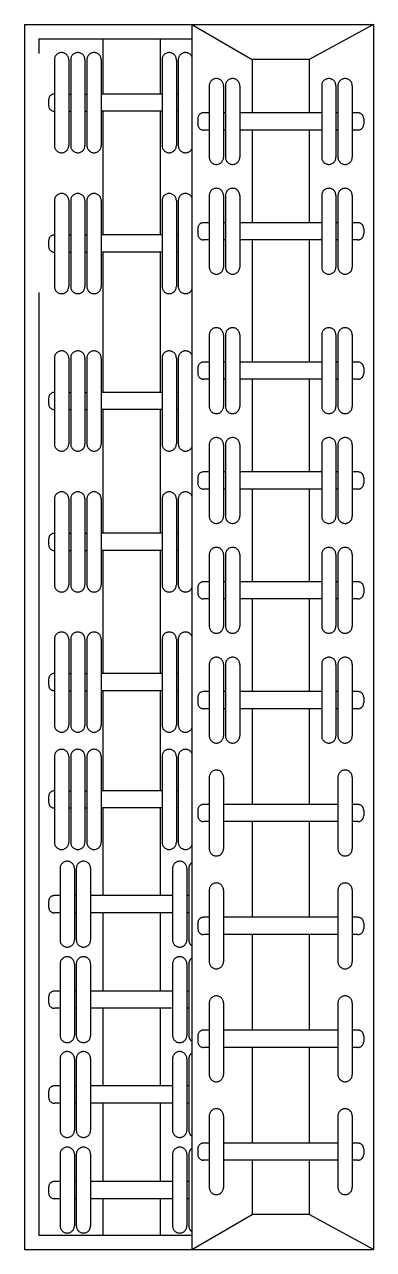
# Model space of a CAD drawing. Header units: millimetres. Extents: x 195.9 to 224.5, y 160.7 to 181.6.
# Drawn here: x 210.984 to 211.594, y 169.79 to 171.93 of the extents above; entities that cross this region are included whole.
import ezdxf

# ---------------------------------------------------------------- set-up
doc = ezdxf.new("R2010")
doc.units = ezdxf.units.MM
doc.linetypes.add('DASHDOT', pattern=[25.4, 12.7, -6.35, 0, -6.35])
doc.layers.add('ARREDI_attrezzature', color=175, linetype='Continuous')

msp = doc.modelspace()

# ---------------------------------------------------------------- linework, layer by layer
at = {"layer": 'ARREDI_attrezzature', "linetype": 'DASHDOT'}
for p, q in [((210.9837, 171.93), (211.5937, 171.93)), ((210.9837, 171.93), (210.9837, 169.79)), ((211.2762, 171.93), (211.3815, 171.8691)), ((211.2762, 171.93), (211.2762, 169.79)), ((211.5937, 171.93), (211.4815, 171.8691)), ((211.5937, 171.93), (211.5937, 169.79)), ((211.0087, 171.905), (211.2762, 171.905)), ((211.0087, 171.905), (211.0087, 171.8791)), ((211.1209, 171.905), (211.1209, 171.8085)), ((211.2209, 171.905), (211.2209, 171.8085)), ((211.036, 171.8685), (211.036, 171.7185)), ((211.061, 171.8685), (211.061, 171.7185)), ((211.0644, 171.8685), (211.0644, 171.7185)), ((211.0894, 171.8685), (211.0894, 171.7185)), ((211.0928, 171.8685), (211.0928, 171.7185)), ((211.1178, 171.8685), (211.1178, 171.7185)), ((211.2241, 171.8685), (211.2241, 171.7185)), ((211.2491, 171.8685), (211.2491, 171.7185)), ((211.2525, 171.8685), (211.2525, 171.7185)), ((211.4815, 171.8691), (211.3815, 171.8691)), ((211.3815, 171.8691), (211.3815, 171.7756)), ((211.4815, 171.8691), (211.4815, 171.7756)), ((211.3065, 171.8231), (211.3065, 171.6981)), ((211.3315, 171.8231), (211.3315, 171.6981)), ((211.3349, 171.8231), (211.3349, 171.6981)), ((211.3599, 171.8231), (211.3599, 171.6981)), ((211.5031, 171.8231), (211.5031, 171.6981)), ((211.5281, 171.8231), (211.5281, 171.6981)), ((211.5315, 171.8231), (211.5315, 171.6981)), ((211.5565, 171.8231), (211.5565, 171.6981)), ((211.0359, 171.8085), (211.036, 171.8085)), ((211.061, 171.8085), (211.0644, 171.8085)), ((211.0894, 171.8085), (211.0928, 171.8085)), ((211.2241, 171.8085), (211.1178, 171.8085)), ((211.2525, 171.8085), (211.2491, 171.8085)), ((211.0259, 171.7985), (211.0259, 171.7885)), ((211.0359, 171.7785), (211.036, 171.7785)), ((211.061, 171.7785), (211.0644, 171.7785)), ((211.0894, 171.7785), (211.0928, 171.7785)), ((211.2241, 171.7785), (211.1178, 171.7785)), ((211.1209, 171.7785), (211.1209, 171.5623)), ((211.2209, 171.7785), (211.2209, 171.5623)), ((211.2525, 171.7785), (211.2491, 171.7785)), ((211.2865, 171.7656), (211.2865, 171.7556)), ((211.3065, 171.7756), (211.2965, 171.7756)), ((211.3349, 171.7756), (211.3315, 171.7756)), ((211.5031, 171.7756), (211.3599, 171.7756)), ((211.5315, 171.7756), (211.5281, 171.7756)), ((211.5665, 171.7756), (211.5565, 171.7756)), ((211.5765, 171.7656), (211.5765, 171.7556)), ((211.3065, 171.7456), (211.2965, 171.7456)), ((211.3349, 171.7456), (211.3315, 171.7456)), ((211.5031, 171.7456), (211.3599, 171.7456)), ((211.3815, 171.7456), (211.3815, 171.5838)), ((211.4815, 171.7456), (211.4815, 171.5838)), ((211.5315, 171.7456), (211.5281, 171.7456)), ((211.5665, 171.7456), (211.5565, 171.7456)), ((211.3065, 171.6313), (211.3065, 171.5063)), ((211.3315, 171.6313), (211.3315, 171.5063)), ((211.3349, 171.6313), (211.3349, 171.5063)), ((211.3599, 171.6313), (211.3599, 171.5063)), ((211.5031, 171.6313), (211.5031, 171.5063)), ((211.5281, 171.6313), (211.5281, 171.5063)), ((211.5315, 171.6313), (211.5315, 171.5063)), ((211.5565, 171.6313), (211.5565, 171.5063)), ((211.036, 171.6223), (211.036, 171.4723)), ((211.061, 171.6223), (211.061, 171.4723)), ((211.0644, 171.6223), (211.0644, 171.4723)), ((211.0894, 171.6223), (211.0894, 171.4723)), ((211.0928, 171.6223), (211.0928, 171.4723)), ((211.1178, 171.6223), (211.1178, 171.4723)), ((211.2241, 171.6223), (211.2241, 171.4723)), ((211.2491, 171.6223), (211.2491, 171.4723)), ((211.2525, 171.6223), (211.2525, 171.4723)), ((211.2865, 171.5738), (211.2865, 171.5638)), ((211.3065, 171.5838), (211.2965, 171.5838)), ((211.3349, 171.5838), (211.3315, 171.5838)), ((211.5031, 171.5838), (211.3599, 171.5838)), ((211.5315, 171.5838), (211.5281, 171.5838)), ((211.5665, 171.5838), (211.5565, 171.5838)), ((211.5765, 171.5738), (211.5765, 171.5638)), ((211.0259, 171.5523), (211.0259, 171.5423)), ((211.0359, 171.5623), (211.036, 171.5623)), ((211.061, 171.5623), (211.0644, 171.5623)), ((211.0894, 171.5623), (211.0928, 171.5623)), ((211.2241, 171.5623), (211.1178, 171.5623)), ((211.2525, 171.5623), (211.2491, 171.5623)), ((211.3065, 171.5538), (211.2965, 171.5538)), ((211.3349, 171.5538), (211.3315, 171.5538)), ((211.5031, 171.5538), (211.3599, 171.5538)), ((211.3815, 171.5538), (211.3815, 171.3403)), ((211.4815, 171.5538), (211.4815, 171.3403)), ((211.5315, 171.5538), (211.5281, 171.5538)), ((211.5665, 171.5538), (211.5565, 171.5538)), ((211.0359, 171.5323), (211.036, 171.5323)), ((211.061, 171.5323), (211.0644, 171.5323)), ((211.0894, 171.5323), (211.0928, 171.5323)), ((211.2241, 171.5323), (211.1178, 171.5323)), ((211.1209, 171.5323), (211.1209, 171.2873)), ((211.2209, 171.5323), (211.2209, 171.2873)), ((211.2525, 171.5323), (211.2491, 171.5323)), ((211.0087, 171.4617), (211.0087, 169.815)), ((211.3065, 171.3878), (211.3065, 171.2628)), ((211.3315, 171.3878), (211.3315, 171.2628)), ((211.3349, 171.3878), (211.3349, 171.2628)), ((211.3599, 171.3878), (211.3599, 171.2628)), ((211.5031, 171.3878), (211.5031, 171.2628)), ((211.5281, 171.3878), (211.5281, 171.2628)), ((211.5315, 171.3878), (211.5315, 171.2628)), ((211.5565, 171.3878), (211.5565, 171.2628)), ((211.036, 171.3473), (211.036, 171.1973)), ((211.061, 171.3473), (211.061, 171.1973)), ((211.0644, 171.3473), (211.0644, 171.1973)), ((211.0894, 171.3473), (211.0894, 171.1973)), ((211.0928, 171.3473), (211.0928, 171.1973)), ((211.1178, 171.3473), (211.1178, 171.1973)), ((211.2241, 171.3473), (211.2241, 171.1973)), ((211.2491, 171.3473), (211.2491, 171.1973)), ((211.2525, 171.3473), (211.2525, 171.1973)), ((211.2865, 171.3303), (211.2865, 171.3203)), ((211.3065, 171.3403), (211.2965, 171.3403)), ((211.3349, 171.3403), (211.3315, 171.3403)), ((211.5031, 171.3403), (211.3599, 171.3403)), ((211.5315, 171.3403), (211.5281, 171.3403)), ((211.5665, 171.3403), (211.5565, 171.3403)), ((211.5765, 171.3303), (211.5765, 171.3203)), ((211.3065, 171.3103), (211.2965, 171.3103)), ((211.3349, 171.3103), (211.3315, 171.3103)), ((211.5031, 171.3103), (211.3599, 171.3103)), ((211.3815, 171.3103), (211.3815, 171.1484)), ((211.4815, 171.3103), (211.4815, 171.1484)), ((211.5315, 171.3103), (211.5281, 171.3103)), ((211.5665, 171.3103), (211.5565, 171.3103)), ((211.0359, 171.2873), (211.036, 171.2873)), ((211.061, 171.2873), (211.0644, 171.2873)), ((211.0894, 171.2873), (211.0928, 171.2873)), ((211.2241, 171.2873), (211.1178, 171.2873)), ((211.2525, 171.2873), (211.2491, 171.2873)), ((211.0259, 171.2773), (211.0259, 171.2673)), ((211.0359, 171.2573), (211.036, 171.2573)), ((211.061, 171.2573), (211.0644, 171.2573)), ((211.0894, 171.2573), (211.0928, 171.2573)), ((211.2241, 171.2573), (211.1178, 171.2573)), ((211.1209, 171.2573), (211.1209, 171.0411)), ((211.2209, 171.2573), (211.2209, 171.0411)), ((211.2525, 171.2573), (211.2491, 171.2573)), ((211.3065, 171.1959), (211.3065, 171.0709)), ((211.3315, 171.1959), (211.3315, 171.0709)), ((211.3349, 171.1959), (211.3349, 171.0709)), ((211.3599, 171.1959), (211.3599, 171.0709)), ((211.5031, 171.1959), (211.5031, 171.0709)), ((211.5281, 171.1959), (211.5281, 171.0709)), ((211.5315, 171.1959), (211.5315, 171.0709)), ((211.5565, 171.1959), (211.5565, 171.0709)), ((211.2865, 171.1384), (211.2865, 171.1284)), ((211.3065, 171.1484), (211.2965, 171.1484)), ((211.3349, 171.1484), (211.3315, 171.1484)), ((211.5031, 171.1484), (211.3599, 171.1484)), ((211.5315, 171.1484), (211.5281, 171.1484)), ((211.5665, 171.1484), (211.5565, 171.1484)), ((211.5765, 171.1384), (211.5765, 171.1284)), ((211.3065, 171.1184), (211.2965, 171.1184)), ((211.3349, 171.1184), (211.3315, 171.1184)), ((211.5031, 171.1184), (211.3599, 171.1184)), ((211.3815, 171.1184), (211.3815, 170.9565)), ((211.4815, 171.1184), (211.4815, 170.9565)), ((211.5315, 171.1184), (211.5281, 171.1184)), ((211.5665, 171.1184), (211.5565, 171.1184)), ((211.036, 171.1011), (211.036, 170.9511)), ((211.061, 171.1011), (211.061, 170.9511)), ((211.0644, 171.1011), (211.0644, 170.9511)), ((211.0894, 171.1011), (211.0894, 170.9511)), ((211.0928, 171.1011), (211.0928, 170.9511)), ((211.1178, 171.1011), (211.1178, 170.9511)), ((211.2241, 171.1011), (211.2241, 170.9511)), ((211.2491, 171.1011), (211.2491, 170.9511)), ((211.2525, 171.1011), (211.2525, 170.9511)), ((211.0259, 171.0311), (211.0259, 171.0211)), ((211.0359, 171.0411), (211.036, 171.0411)), ((211.061, 171.0411), (211.0644, 171.0411)), ((211.0894, 171.0411), (211.0928, 171.0411)), ((211.2241, 171.0411), (211.1178, 171.0411)), ((211.2525, 171.0411), (211.2491, 171.0411)), ((211.0359, 171.0111), (211.036, 171.0111)), ((211.061, 171.0111), (211.0644, 171.0111)), ((211.0894, 171.0111), (211.0928, 171.0111)), ((211.2241, 171.0111), (211.1178, 171.0111)), ((211.1209, 171.0111), (211.1209, 170.7962)), ((211.2209, 171.0111), (211.2209, 170.7962)), ((211.2525, 171.0111), (211.2491, 171.0111)), ((211.3065, 171.004), (211.3065, 170.879)), ((211.3315, 171.004), (211.3315, 170.879)), ((211.3349, 171.004), (211.3349, 170.879)), ((211.3599, 171.004), (211.3599, 170.879)), ((211.5031, 171.004), (211.5031, 170.879)), ((211.5281, 171.004), (211.5281, 170.879)), ((211.5315, 171.004), (211.5315, 170.879)), ((211.5565, 171.004), (211.5565, 170.879)), ((211.2865, 170.9465), (211.2865, 170.9365)), ((211.3065, 170.9565), (211.2965, 170.9565)), ((211.3349, 170.9565), (211.3315, 170.9565)), ((211.5031, 170.9565), (211.3599, 170.9565)), ((211.5315, 170.9565), (211.5281, 170.9565)), ((211.5665, 170.9565), (211.5565, 170.9565)), ((211.5765, 170.9465), (211.5765, 170.9365)), ((211.3065, 170.9265), (211.2965, 170.9265)), ((211.3349, 170.9265), (211.3315, 170.9265)), ((211.5031, 170.9265), (211.3599, 170.9265)), ((211.3815, 170.9265), (211.3815, 170.7647)), ((211.4815, 170.9265), (211.4815, 170.7647)), ((211.5315, 170.9265), (211.5281, 170.9265)), ((211.5665, 170.9265), (211.5565, 170.9265)), ((211.036, 170.8562), (211.036, 170.7062)), ((211.061, 170.8562), (211.061, 170.7062)), ((211.0644, 170.8562), (211.0644, 170.7062)), ((211.0894, 170.8562), (211.0894, 170.7062)), ((211.0928, 170.8562), (211.0928, 170.7062)), ((211.1178, 170.8562), (211.1178, 170.7062)), ((211.2241, 170.8562), (211.2241, 170.7062)), ((211.2491, 170.8562), (211.2491, 170.7062)), ((211.2525, 170.8562), (211.2525, 170.7062)), ((211.0359, 170.7962), (211.036, 170.7962)), ((211.061, 170.7962), (211.0644, 170.7962)), ((211.0894, 170.7962), (211.0928, 170.7962)), ((211.2241, 170.7962), (211.1178, 170.7962)), ((211.2525, 170.7962), (211.2491, 170.7962)), ((211.3065, 170.8122), (211.3065, 170.6872)), ((211.3315, 170.8122), (211.3315, 170.6872)), ((211.3349, 170.8122), (211.3349, 170.6872)), ((211.3599, 170.8122), (211.3599, 170.6872)), ((211.5031, 170.8122), (211.5031, 170.6872)), ((211.5281, 170.8122), (211.5281, 170.6872)), ((211.5315, 170.8122), (211.5315, 170.6872)), ((211.5565, 170.8122), (211.5565, 170.6872)), ((211.0259, 170.7862), (211.0259, 170.7762)), ((211.0359, 170.7662), (211.036, 170.7662)), ((211.061, 170.7662), (211.0644, 170.7662)), ((211.0894, 170.7662), (211.0928, 170.7662)), ((211.2241, 170.7662), (211.1178, 170.7662)), ((211.1209, 170.7662), (211.1209, 170.5913)), ((211.2209, 170.7662), (211.2209, 170.5913)), ((211.2525, 170.7662), (211.2491, 170.7662)), ((211.2865, 170.7547), (211.2865, 170.7447)), ((211.3065, 170.7647), (211.2965, 170.7647)), ((211.3349, 170.7647), (211.3315, 170.7647)), ((211.5031, 170.7647), (211.3599, 170.7647)), ((211.5315, 170.7647), (211.5281, 170.7647)), ((211.5665, 170.7647), (211.5565, 170.7647)), ((211.5765, 170.7547), (211.5765, 170.7447)), ((211.3065, 170.7347), (211.2965, 170.7347)), ((211.3349, 170.7347), (211.3315, 170.7347)), ((211.5031, 170.7347), (211.3599, 170.7347)), ((211.3815, 170.7347), (211.3815, 170.5675)), ((211.4815, 170.7347), (211.4815, 170.5675)), ((211.5315, 170.7347), (211.5281, 170.7347)), ((211.5665, 170.7347), (211.5565, 170.7347)), ((211.036, 170.6513), (211.036, 170.5013)), ((211.061, 170.6513), (211.061, 170.5013)), ((211.0644, 170.6513), (211.0644, 170.5013)), ((211.0894, 170.6513), (211.0894, 170.5013)), ((211.0928, 170.6513), (211.0928, 170.5013)), ((211.1178, 170.6513), (211.1178, 170.5013)), ((211.2241, 170.6513), (211.2241, 170.5013)), ((211.2491, 170.6513), (211.2491, 170.5013)), ((211.2525, 170.6513), (211.2525, 170.5013)), ((211.3065, 170.615), (211.3065, 170.49)), ((211.3315, 170.615), (211.3315, 170.49)), ((211.5315, 170.615), (211.5315, 170.49)), ((211.5565, 170.615), (211.5565, 170.49)), ((211.0259, 170.5813), (211.0259, 170.5713)), ((211.0359, 170.5913), (211.036, 170.5913)), ((211.061, 170.5913), (211.0644, 170.5913)), ((211.0894, 170.5913), (211.0928, 170.5913)), ((211.2241, 170.5913), (211.1178, 170.5913)), ((211.2525, 170.5913), (211.2491, 170.5913)), ((211.0359, 170.5613), (211.036, 170.5613)), ((211.061, 170.5613), (211.0644, 170.5613)), ((211.0894, 170.5613), (211.0928, 170.5613)), ((211.2241, 170.5613), (211.1178, 170.5613)), ((211.1209, 170.5613), (211.1209, 170.4082)), ((211.2209, 170.5613), (211.2209, 170.4082)), ((211.2525, 170.5613), (211.2491, 170.5613)), ((211.3065, 170.5675), (211.2965, 170.5675)), ((211.5315, 170.5675), (211.3315, 170.5675)), ((211.5665, 170.5675), (211.5565, 170.5675)), ((211.2865, 170.5575), (211.2865, 170.5475)), ((211.3065, 170.5375), (211.2965, 170.5375)), ((211.5315, 170.5375), (211.3315, 170.5375)), ((211.3815, 170.5375), (211.3815, 170.3703)), ((211.4815, 170.5375), (211.4815, 170.3703)), ((211.5665, 170.5375), (211.5565, 170.5375)), ((211.5765, 170.5575), (211.5765, 170.5475)), ((211.0459, 170.4557), (211.0459, 170.3307)), ((211.0709, 170.4557), (211.0709, 170.3307)), ((211.0743, 170.4557), (211.0743, 170.3307)), ((211.0993, 170.4557), (211.0993, 170.3307)), ((211.2425, 170.4557), (211.2425, 170.3307)), ((211.2675, 170.4557), (211.2675, 170.3307)), ((211.2709, 170.4557), (211.2709, 170.3307)), ((211.0459, 170.4082), (211.0359, 170.4082)), ((211.0743, 170.4082), (211.0709, 170.4082)), ((211.2425, 170.4082), (211.0993, 170.4082)), ((211.2709, 170.4082), (211.2675, 170.4082)), ((211.3065, 170.4178), (211.3065, 170.2928)), ((211.3315, 170.4178), (211.3315, 170.2928)), ((211.5315, 170.4178), (211.5315, 170.2928)), ((211.5565, 170.4178), (211.5565, 170.2928)), ((211.0259, 170.3982), (211.0259, 170.3882)), ((211.0459, 170.3782), (211.0359, 170.3782)), ((211.0743, 170.3782), (211.0709, 170.3782)), ((211.2425, 170.3782), (211.0993, 170.3782)), ((211.1209, 170.3782), (211.1209, 170.2414)), ((211.2209, 170.3782), (211.2209, 170.2414)), ((211.2709, 170.3782), (211.2675, 170.3782)), ((211.3065, 170.3703), (211.2965, 170.3703)), ((211.5315, 170.3703), (211.3315, 170.3703)), ((211.5665, 170.3703), (211.5565, 170.3703)), ((211.2865, 170.3603), (211.2865, 170.3503)), ((211.5765, 170.3603), (211.5765, 170.3503)), ((211.3065, 170.3403), (211.2965, 170.3403)), ((211.5315, 170.3403), (211.3315, 170.3403)), ((211.3815, 170.3403), (211.3815, 170.1731)), ((211.4815, 170.3403), (211.4815, 170.1731)), ((211.5665, 170.3403), (211.5565, 170.3403)), ((211.0459, 170.2889), (211.0459, 170.1639)), ((211.0709, 170.2889), (211.0709, 170.1639)), ((211.0743, 170.2889), (211.0743, 170.1639)), ((211.0993, 170.2889), (211.0993, 170.1639)), ((211.2425, 170.2889), (211.2425, 170.1639)), ((211.2675, 170.2889), (211.2675, 170.1639)), ((211.2709, 170.2889), (211.2709, 170.1639)), ((211.0459, 170.2414), (211.0359, 170.2414)), ((211.0743, 170.2414), (211.0709, 170.2414)), ((211.2425, 170.2414), (211.0993, 170.2414)), ((211.2709, 170.2414), (211.2675, 170.2414)), ((211.0259, 170.2314), (211.0259, 170.2214)), ((211.3065, 170.2206), (211.3065, 170.0956)), ((211.3315, 170.2206), (211.3315, 170.0956)), ((211.5315, 170.2206), (211.5315, 170.0956)), ((211.5565, 170.2206), (211.5565, 170.0956)), ((211.0459, 170.2114), (211.0359, 170.2114)), ((211.0743, 170.2114), (211.0709, 170.2114)), ((211.2425, 170.2114), (211.0993, 170.2114)), ((211.1209, 170.2114), (211.1209, 170.0757)), ((211.2209, 170.2114), (211.2209, 170.0757)), ((211.2709, 170.2114), (211.2675, 170.2114)), ((211.3065, 170.1731), (211.2965, 170.1731)), ((211.5315, 170.1731), (211.3315, 170.1731)), ((211.5665, 170.1731), (211.5565, 170.1731)), ((211.2865, 170.1631), (211.2865, 170.1531)), ((211.5765, 170.1631), (211.5765, 170.1531)), ((211.3065, 170.1431), (211.2965, 170.1431)), ((211.5315, 170.1431), (211.3315, 170.1431)), ((211.3815, 170.1431), (211.3815, 169.9759)), ((211.4815, 170.1431), (211.4815, 169.9759)), ((211.5665, 170.1431), (211.5565, 170.1431)), ((211.0459, 170.1232), (211.0459, 169.9982)), ((211.0709, 170.1232), (211.0709, 169.9982)), ((211.0743, 170.1232), (211.0743, 169.9982)), ((211.0993, 170.1232), (211.0993, 169.9982)), ((211.2425, 170.1232), (211.2425, 169.9982)), ((211.2675, 170.1232), (211.2675, 169.9982)), ((211.2709, 170.1232), (211.2709, 169.9982)), ((211.0459, 170.0757), (211.0359, 170.0757)), ((211.0743, 170.0757), (211.0709, 170.0757)), ((211.2425, 170.0757), (211.0993, 170.0757)), ((211.2709, 170.0757), (211.2675, 170.0757)), ((211.0259, 170.0657), (211.0259, 170.0557)), ((211.0459, 170.0457), (211.0359, 170.0457)), ((211.0743, 170.0457), (211.0709, 170.0457)), ((211.2425, 170.0457), (211.0993, 170.0457)), ((211.1209, 170.0457), (211.1209, 169.9088)), ((211.2209, 170.0457), (211.2209, 169.9088)), ((211.2709, 170.0457), (211.2675, 170.0457)), ((211.3065, 170.0234), (211.3065, 169.8984)), ((211.3315, 170.0234), (211.3315, 169.8984)), ((211.5315, 170.0234), (211.5315, 169.8984)), ((211.5565, 170.0234), (211.5565, 169.8984)), ((211.2865, 169.9659), (211.2865, 169.9559)), ((211.3059, 169.9759), (211.2959, 169.9759)), ((211.3065, 169.9759), (211.2965, 169.9759)), ((211.5315, 169.9759), (211.3315, 169.9759)), ((211.5665, 169.9759), (211.5565, 169.9759)), ((211.5765, 169.9659), (211.5765, 169.9559)), ((211.0459, 169.9563), (211.0459, 169.8313)), ((211.0709, 169.9563), (211.0709, 169.8313)), ((211.0743, 169.9563), (211.0743, 169.8313)), ((211.0993, 169.9563), (211.0993, 169.8313)), ((211.2425, 169.9563), (211.2425, 169.8313)), ((211.2675, 169.9563), (211.2675, 169.8313)), ((211.2709, 169.9563), (211.2709, 169.8313)), ((211.3059, 169.9459), (211.2959, 169.9459)), ((211.3065, 169.9459), (211.2965, 169.9459)), ((211.5315, 169.9459), (211.3315, 169.9459)), ((211.3815, 169.9459), (211.3815, 169.8509)), ((211.4815, 169.9459), (211.4815, 169.8509)), ((211.5665, 169.9459), (211.5565, 169.9459)), ((211.0259, 169.8988), (211.0259, 169.8888)), ((211.0459, 169.9088), (211.0359, 169.9088)), ((211.0743, 169.9088), (211.0709, 169.9088)), ((211.2425, 169.9088), (211.0993, 169.9088)), ((211.2709, 169.9088), (211.2675, 169.9088)), ((211.0459, 169.8788), (211.0359, 169.8788)), ((211.0743, 169.8788), (211.0709, 169.8788)), ((211.2425, 169.8788), (211.0993, 169.8788)), ((211.1209, 169.8788), (211.1209, 169.815)), ((211.2209, 169.8788), (211.2209, 169.815)), ((211.2709, 169.8788), (211.2675, 169.8788)), ((211.2762, 169.79), (211.3815, 169.8509)), ((211.4815, 169.8509), (211.3815, 169.8509)), ((211.5937, 169.79), (211.4815, 169.8509)), ((211.0087, 169.815), (211.2762, 169.815)), ((210.9837, 169.79), (211.5937, 169.79))]:
    msp.add_line(p, q, dxfattribs=at)
for centre, radius, start, end in [((211.0485, 171.8685), 0.0125, 0, 180), ((211.0769, 171.8685), 0.0125, 0, 180), ((211.1053, 171.8685), 0.0125, 0, 180), ((211.2366, 171.8685), 0.0125, 0, 180), ((211.265, 171.8685), 0.0125, 25.9861, 180), ((211.319, 171.8231), 0.0125, 0, 180), ((211.3474, 171.8231), 0.0125, 0, 180), ((211.5156, 171.8231), 0.0125, 0, 180), ((211.544, 171.8231), 0.0125, 0, 180), ((211.0359, 171.7985), 0.01, 90, 180), ((211.0359, 171.7885), 0.01, 180, 270), ((211.2965, 171.7656), 0.01, 90, 180), ((211.5665, 171.7656), 0.01, 0, 90), ((211.2965, 171.7556), 0.01, 180, 270), ((211.5665, 171.7556), 0.01, 270, 0), ((211.0485, 171.7185), 0.0125, 180, 0), ((211.0769, 171.7185), 0.0125, 180, 0), ((211.1053, 171.7185), 0.0125, 180, 0), ((211.2366, 171.7185), 0.0125, 180, 0), ((211.265, 171.7185), 0.0125, 180, 334.0139), ((211.319, 171.6981), 0.0125, 180, 0), ((211.3474, 171.6981), 0.0125, 180, 0), ((211.5156, 171.6981), 0.0125, 180, 0), ((211.544, 171.6981), 0.0125, 180, 0), ((211.0485, 171.6223), 0.0125, 0, 180), ((211.0769, 171.6223), 0.0125, 0, 180), ((211.1053, 171.6223), 0.0125, 0, 180), ((211.2366, 171.6223), 0.0125, 0, 180), ((211.265, 171.6223), 0.0125, 25.9861, 180), ((211.319, 171.6313), 0.0125, 0, 180), ((211.3474, 171.6313), 0.0125, 0, 180), ((211.5156, 171.6313), 0.0125, 0, 180), ((211.544, 171.6313), 0.0125, 0, 180), ((211.2965, 171.5738), 0.01, 90, 180), ((211.5665, 171.5738), 0.01, 0, 90), ((211.0359, 171.5523), 0.01, 90, 180), ((211.2965, 171.5638), 0.01, 180, 270), ((211.5665, 171.5638), 0.01, 270, 0), ((211.0359, 171.5423), 0.01, 180, 270), ((211.319, 171.5063), 0.0125, 180, 0), ((211.3474, 171.5063), 0.0125, 180, 0), ((211.5156, 171.5063), 0.0125, 180, 0), ((211.544, 171.5063), 0.0125, 180, 0), ((211.0485, 171.4723), 0.0125, 180, 0), ((211.0769, 171.4723), 0.0125, 180, 0), ((211.1053, 171.4723), 0.0125, 180, 0), ((211.2366, 171.4723), 0.0125, 180, 0), ((211.265, 171.4723), 0.0125, 180, 334.0139), ((211.319, 171.3878), 0.0125, 0, 180), ((211.3474, 171.3878), 0.0125, 0, 180), ((211.5156, 171.3878), 0.0125, 0, 180), ((211.544, 171.3878), 0.0125, 0, 180), ((211.0485, 171.3473), 0.0125, 0, 180), ((211.0769, 171.3473), 0.0125, 0, 180), ((211.1053, 171.3473), 0.0125, 0, 180), ((211.2366, 171.3473), 0.0125, 0, 180), ((211.265, 171.3473), 0.0125, 25.9861, 180), ((211.2965, 171.3303), 0.01, 90, 180), ((211.5665, 171.3303), 0.01, 0, 90), ((211.2965, 171.3203), 0.01, 180, 270), ((211.5665, 171.3203), 0.01, 270, 0), ((211.0359, 171.2773), 0.01, 90, 180), ((211.0359, 171.2673), 0.01, 180, 270), ((211.319, 171.2628), 0.0125, 180, 0), ((211.3474, 171.2628), 0.0125, 180, 0), ((211.5156, 171.2628), 0.0125, 180, 0), ((211.544, 171.2628), 0.0125, 180, 0), ((211.319, 171.1959), 0.0125, 0, 180), ((211.3474, 171.1959), 0.0125, 0, 180), ((211.5156, 171.1959), 0.0125, 0, 180), ((211.544, 171.1959), 0.0125, 0, 180), ((211.0485, 171.1973), 0.0125, 180, 0), ((211.0769, 171.1973), 0.0125, 180, 0), ((211.1053, 171.1973), 0.0125, 180, 0), ((211.2366, 171.1973), 0.0125, 180, 0), ((211.265, 171.1973), 0.0125, 180, 334.0139), ((211.2965, 171.1384), 0.01, 90, 180), ((211.5665, 171.1384), 0.01, 0, 90), ((211.2965, 171.1284), 0.01, 180, 270), ((211.5665, 171.1284), 0.01, 270, 0), ((211.0485, 171.1011), 0.0125, 0, 180), ((211.0769, 171.1011), 0.0125, 0, 180), ((211.1053, 171.1011), 0.0125, 0, 180), ((211.2366, 171.1011), 0.0125, 0, 180), ((211.265, 171.1011), 0.0125, 25.9861, 180), ((211.319, 171.0709), 0.0125, 180, 0), ((211.3474, 171.0709), 0.0125, 180, 0), ((211.5156, 171.0709), 0.0125, 180, 0), ((211.544, 171.0709), 0.0125, 180, 0), ((211.0359, 171.0311), 0.01, 90, 180), ((211.0359, 171.0211), 0.01, 180, 270), ((211.319, 171.004), 0.0125, 0, 180), ((211.3474, 171.004), 0.0125, 0, 180), ((211.5156, 171.004), 0.0125, 0, 180), ((211.544, 171.004), 0.0125, 0, 180), ((211.0485, 170.9511), 0.0125, 180, 0), ((211.0769, 170.9511), 0.0125, 180, 0), ((211.1053, 170.9511), 0.0125, 180, 0), ((211.2366, 170.9511), 0.0125, 180, 0), ((211.265, 170.9511), 0.0125, 180, 334.0139), ((211.2965, 170.9465), 0.01, 90, 180), ((211.5665, 170.9465), 0.01, 0, 90), ((211.2965, 170.9365), 0.01, 180, 270), ((211.5665, 170.9365), 0.01, 270, 0), ((211.319, 170.879), 0.0125, 180, 0), ((211.3474, 170.879), 0.0125, 180, 0), ((211.5156, 170.879), 0.0125, 180, 0), ((211.544, 170.879), 0.0125, 180, 0), ((211.0485, 170.8562), 0.0125, 0, 180), ((211.0769, 170.8562), 0.0125, 0, 180), ((211.1053, 170.8562), 0.0125, 0, 180), ((211.2366, 170.8562), 0.0125, 0, 180), ((211.265, 170.8562), 0.0125, 25.9861, 180), ((211.319, 170.8122), 0.0125, 0, 180), ((211.3474, 170.8122), 0.0125, 0, 180), ((211.5156, 170.8122), 0.0125, 0, 180), ((211.544, 170.8122), 0.0125, 0, 180), ((211.0359, 170.7862), 0.01, 90, 180), ((211.0359, 170.7762), 0.01, 180, 270), ((211.2965, 170.7547), 0.01, 90, 180), ((211.5665, 170.7547), 0.01, 0, 90), ((211.2965, 170.7447), 0.01, 180, 270), ((211.5665, 170.7447), 0.01, 270, 0), ((211.0485, 170.7062), 0.0125, 180, 0), ((211.0769, 170.7062), 0.0125, 180, 0), ((211.1053, 170.7062), 0.0125, 180, 0), ((211.2366, 170.7062), 0.0125, 180, 0), ((211.265, 170.7062), 0.0125, 180, 334.0139), ((211.319, 170.6872), 0.0125, 180, 0), ((211.3474, 170.6872), 0.0125, 180, 0), ((211.5156, 170.6872), 0.0125, 180, 0), ((211.544, 170.6872), 0.0125, 180, 0), ((211.0485, 170.6513), 0.0125, 0, 180), ((211.0769, 170.6513), 0.0125, 0, 180), ((211.1053, 170.6513), 0.0125, 0, 180), ((211.2366, 170.6513), 0.0125, 0, 180), ((211.265, 170.6513), 0.0125, 25.9861, 180), ((211.319, 170.615), 0.0125, 0, 180), ((211.544, 170.615), 0.0125, 0, 180), ((211.0359, 170.5813), 0.01, 90, 180), ((211.0359, 170.5713), 0.01, 180, 270), ((211.2965, 170.5575), 0.01, 90, 180), ((211.5665, 170.5575), 0.01, 0, 90), ((211.2965, 170.5475), 0.01, 180, 270), ((211.5665, 170.5475), 0.01, 270, 0), ((211.0485, 170.5013), 0.0125, 180, 0), ((211.0769, 170.5013), 0.0125, 180, 0), ((211.1053, 170.5013), 0.0125, 180, 0), ((211.2366, 170.5013), 0.0125, 180, 0), ((211.265, 170.5013), 0.0125, 180, 334.0139), ((211.319, 170.49), 0.0125, 180, 0), ((211.544, 170.49), 0.0125, 180, 0), ((211.0584, 170.4557), 0.0125, 0, 180), ((211.0868, 170.4557), 0.0125, 0, 180), ((211.255, 170.4557), 0.0125, 0, 180), ((211.2834, 170.4557), 0.0125, 125.2957, 180), ((211.319, 170.4178), 0.0125, 0, 180), ((211.544, 170.4178), 0.0125, 0, 180), ((211.0359, 170.3982), 0.01, 90, 180), ((211.0359, 170.3882), 0.01, 180, 270), ((211.2965, 170.3603), 0.01, 90, 180), ((211.5665, 170.3603), 0.01, 0, 90), ((211.2965, 170.3503), 0.01, 180, 270), ((211.5665, 170.3503), 0.01, 270, 0), ((211.0584, 170.3307), 0.0125, 180, 0), ((211.0868, 170.3307), 0.0125, 180, 0), ((211.255, 170.3307), 0.0125, 180, 0), ((211.2834, 170.3307), 0.0125, 180, 234.7043), ((211.0584, 170.2889), 0.0125, 0, 180), ((211.0868, 170.2889), 0.0125, 0, 180), ((211.255, 170.2889), 0.0125, 0, 180), ((211.2834, 170.2889), 0.0125, 125.2957, 180), ((211.319, 170.2928), 0.0125, 180, 0), ((211.544, 170.2928), 0.0125, 180, 0), ((211.0359, 170.2314), 0.01, 90, 180), ((211.0359, 170.2214), 0.01, 180, 270), ((211.319, 170.2206), 0.0125, 0, 180), ((211.544, 170.2206), 0.0125, 0, 180), ((211.2965, 170.1631), 0.01, 90, 180), ((211.5665, 170.1631), 0.01, 0, 90), ((211.0584, 170.1639), 0.0125, 180, 0), ((211.0868, 170.1639), 0.0125, 180, 0), ((211.255, 170.1639), 0.0125, 180, 0), ((211.2834, 170.1639), 0.0125, 180, 234.7043), ((211.2965, 170.1531), 0.01, 180, 270), ((211.5665, 170.1531), 0.01, 270, 0), ((211.0584, 170.1232), 0.0125, 0, 180), ((211.0868, 170.1232), 0.0125, 0, 180), ((211.255, 170.1232), 0.0125, 0, 180), ((211.2834, 170.1232), 0.0125, 125.2957, 180), ((211.319, 170.0956), 0.0125, 180, 0), ((211.544, 170.0956), 0.0125, 180, 0), ((211.0359, 170.0657), 0.01, 90, 180), ((211.0359, 170.0557), 0.01, 180, 270), ((211.319, 170.0234), 0.0125, 0, 180), ((211.544, 170.0234), 0.0125, 0, 180), ((211.0584, 169.9982), 0.0125, 180, 0), ((211.0868, 169.9982), 0.0125, 180, 0), ((211.255, 169.9982), 0.0125, 180, 0), ((211.2834, 169.9982), 0.0125, 180, 234.7043), ((211.0584, 169.9563), 0.0125, 0, 180), ((211.0868, 169.9563), 0.0125, 0, 180), ((211.255, 169.9563), 0.0125, 0, 180), ((211.2834, 169.9563), 0.0125, 125.2957, 180), ((211.2965, 169.9659), 0.01, 90, 180), ((211.5665, 169.9659), 0.01, 0, 90), ((211.2965, 169.9559), 0.01, 180, 270), ((211.5665, 169.9559), 0.01, 270, 0), ((211.0359, 169.8988), 0.01, 90, 180), ((211.319, 169.8984), 0.0125, 180, 0), ((211.544, 169.8984), 0.0125, 180, 0), ((211.0359, 169.8888), 0.01, 180, 270), ((211.0584, 169.8313), 0.0125, 180, 0), ((211.0868, 169.8313), 0.0125, 180, 0), ((211.255, 169.8313), 0.0125, 180, 0), ((211.2834, 169.8313), 0.0125, 180, 234.7043)]:
    msp.add_arc(centre, radius, start, end, dxfattribs=at)

doc.saveas('drawing.dxf')
